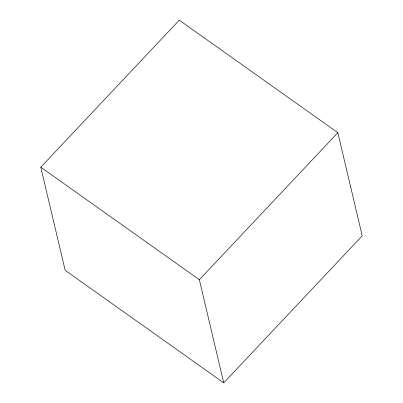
<?xml version="1.0" encoding="UTF-8"?>
<svg xmlns="http://www.w3.org/2000/svg" width="403" height="403" viewBox="0 0 403 403"><rect width="100%" height="100%" fill="white"/><g stroke="black" fill="none" stroke-linecap="round" stroke-linejoin="round"><path stroke-width="0.6" d="M40.779 167.18L179.264 20.15L337.84 132.693L362.221 235.82L223.736 382.85L65.16 270.307L40.779 167.18L199.359 279.722L223.736 382.85M199.359 279.722L337.84 132.693"/></g></svg>
